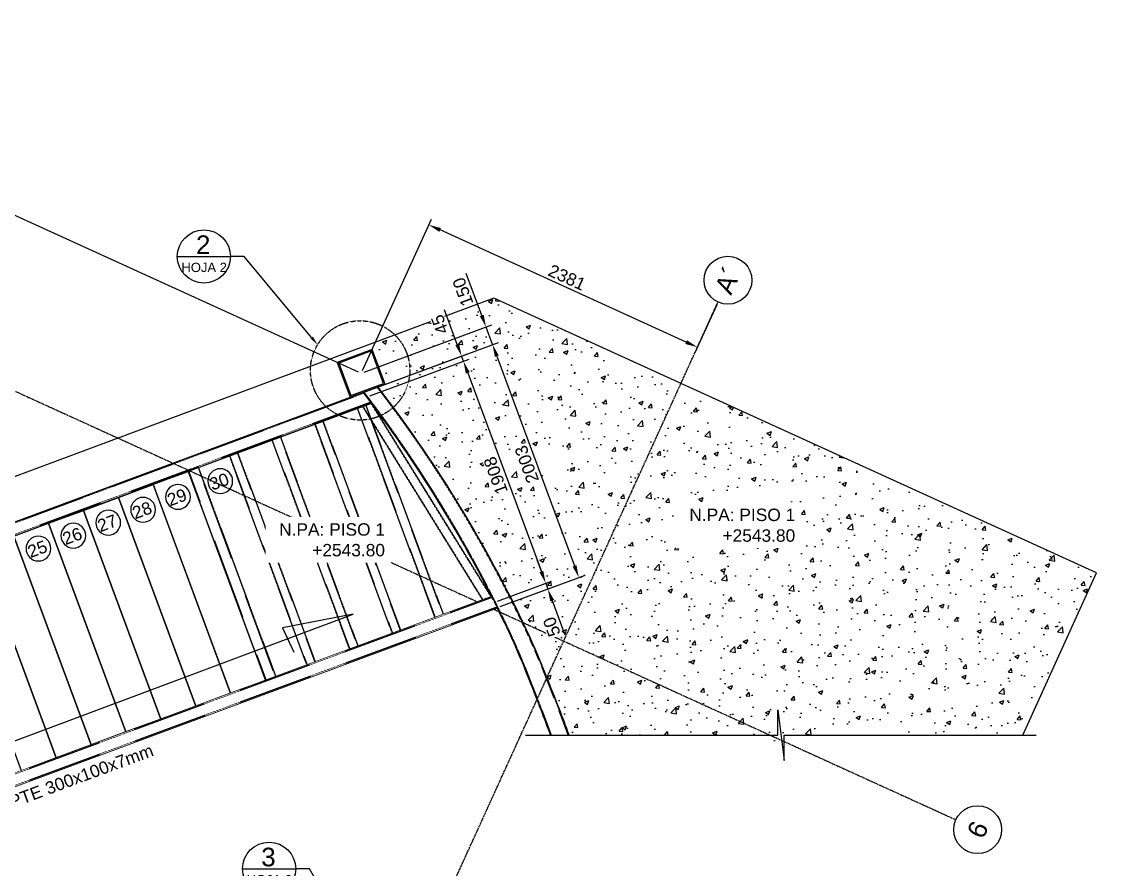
# Model space of a CAD drawing. Header units: millimetres. Extents: x -1367288 to 157996, y -18171 to 61708.
# Drawn here: x 4703 to 13536, y 30287 to 37118 of the extents above; entities that cross this region are included whole.
import ezdxf
from ezdxf import colors
from ezdxf.entities.mleader import LeaderData, LeaderLine
from ezdxf.enums import TextEntityAlignment as Align
from ezdxf.math import Vec2, Vec3

# ---------------------------------------------------------------- set-up
doc = ezdxf.new("R2010")
doc.units = ezdxf.units.MM
doc.header["$LTSCALE"] = 0.3
doc.set_wipeout_variables(frame=1)
doc.linetypes.add('CENTER', pattern=[50.8, 31.75, -6.35, 6.35, -6.35])
doc.linetypes.add('HIDDEN', pattern=[9.525, 6.35, -3.175])
for name, color, linetype in [('EE-5', 7, 'Continuous'), ('EE-TEXTO 1', 4, 'Continuous'), ('EE-TEXTO 2', 2, 'Continuous'), ('SIM-CONCRETO', 8, 'Continuous'), ('SIM-COTAS', 1, 'Continuous'), ('SIM-EJES', 8, 'CENTER'), ('SIM-OCULTOS', 8, 'HIDDEN'), ('SIM-PELDAÑOS', 5, 'Continuous'), ('SIM-PTE 300x1-4x150x3-8', 42, 'Continuous'), ('SIM-PTE 300x100x7', 213, 'Continuous'), ('SIM-PTE 300x300x10', 71, 'Continuous')]:
    doc.layers.add(name, color=color, linetype=linetype)
doc.styles.add('ARIAL EE', font='arial.ttf')
doc.styles.get("Standard").update_dxf_attribs({"font": 'arial.ttf'})
doc.dimstyles.new('EE 1_STANDAR', dxfattribs={"dimtxt": 2, "dimasz": 2, "dimexe": 1, "dimexo": 0.5, "dimgap": 0.5, "dimtad": 1, "dimdec": 0, "dimdsep": 46, "dimtxsty": 'ARIAL EE', "dimcen": 1.5, "dimclrd": 256, "dimclre": 256, "dimclrt": 2, "dimadec": 0, "dimazin": 0, "dimtfac": 1, "dimtdec": 0, "dimtix": 1, "dimtmove": 0, "dimatfit": 2, "dimfxl": 1, "dimlwd": -1, "dimlwe": -1, "dimarcsym": 0})

# ---------------------------------------------------------------- blocks, each defined once
blk = doc.blocks.new('*D91')
at = {"layer": 'SIM-COTAS', "transparency": 16777216}
for p, q in [((7416.8, 34294.7), (1218.3, 37117.6)), ((771.4, 36015.7), (1222.3, 37005.8)), ((375.1, 36086.3), (775.5, 35904))]:
    blk.add_line(p, q, dxfattribs=at)
for points in [[(1207.2, 37012.7), (1237.5, 36998.9), (1263.8, 37096.8)], [(756.3, 36022.7), (786.6, 36008.8), (730, 35924.7)]]:
    blk.add_solid(points, dxfattribs=at)
at = {"layer": 'SIM-COTAS', "color": 2, "transparency": 16777216, "insert": (927.7, 36542.3), "char_height": 100, "attachment_point": 5, "rotation": 65.51468, "style": 'ARIAL EE'}
blk.add_mtext('1288', dxfattribs=at)
blk = doc.blocks.new('*D92')
at = {"layer": 'SIM-COTAS', "transparency": 16777216}
for p, q in [((7449.9, 34307), (8005.4, 35526.8)), ((10060.1, 34536.1), (8075.7, 35439.9)), ((10306.8, 34836.3), (10130.4, 34449.1))]:
    blk.add_line(p, q, dxfattribs=at)
for points in [[(8082.6, 35455), (8068.8, 35424.7), (7984.7, 35481.3)], [(10067.1, 34551.3), (10053.2, 34520.9), (10151.2, 34494.6)]]:
    blk.add_solid(points, dxfattribs=at)
at = {"layer": 'SIM-COTAS', "color": 2, "transparency": 16777216, "insert": (9099.4, 35057.2), "char_height": 100, "attachment_point": 5, "rotation": 335.51468, "style": 'ARIAL EE'}
blk.add_mtext('2381', dxfattribs=at)
blk = doc.blocks.new('*D96')
at = {"layer": 'SIM-COTAS', "transparency": 16777216}
for p, q in [((7361.8, 34095.3), (8545.5, 34533.8)), ((8533.3, 34422.7), (9159.9, 32731.6)), ((8561.5, 32403.3), (9241.5, 32655.2))]:
    blk.add_line(p, q, dxfattribs=at)
for points in [[(8517.7, 34416.9), (8549, 34428.5), (8498.6, 34516.5)], [(9144.2, 32725.8), (9175.5, 32737.4), (9194.6, 32637.9)]]:
    blk.add_solid(points, dxfattribs=at)
at = {"layer": 'SIM-COTAS', "color": 2, "transparency": 16777216, "insert": (8775.2, 33550.7), "char_height": 100, "attachment_point": 5, "rotation": 110.32927, "style": 'ARIAL EE', "bg_fill": 3, "box_fill_scale": 1.1, "bg_fill_color": 256, "bg_fill_true_color": 13158600, "bg_fill_transparency": 0}
blk.add_mtext('2003', dxfattribs=at)
blk = doc.blocks.new('*D110')
at = {"layer": 'SIM-COTAS', "transparency": 16777216}
for p, q in [((8213.9, 34517.6), (8110.3, 34797.1)), ((7361.8, 34095.3), (8295.5, 34441.2)), ((7509.9, 34102.1), (8311.1, 34399)), ((8264.3, 34381.6), (8248.6, 34423.8)), ((8299, 34287.8), (8333.7, 34194.1))]:
    blk.add_line(p, q, dxfattribs=at)
for points in [[(8198.2, 34511.8), (8229.5, 34523.4), (8248.6, 34423.8)], [(8283.4, 34282), (8314.6, 34293.6), (8264.3, 34381.6)]]:
    blk.add_solid(points, dxfattribs=at)
at = {"layer": 'SIM-COTAS', "color": 2, "transparency": 16777216, "insert": (8073.6, 34677.9), "char_height": 100, "attachment_point": 5, "rotation": 110.32927, "style": 'ARIAL EE', "bg_fill": 3, "box_fill_scale": 1.1, "bg_fill_color": 256, "bg_fill_true_color": 13158600, "bg_fill_transparency": 0}
blk.add_mtext('45', dxfattribs=at)
blk = doc.blocks.new('*D111')
at = {"layer": 'SIM-COTAS', "transparency": 16777216}
for p, q in [((7509.9, 34102.1), (8311.1, 34399)), ((8299, 34287.8), (8892.5, 32685.9)), ((8538.2, 32448), (8974.1, 32609.5))]:
    blk.add_line(p, q, dxfattribs=at)
for points in [[(8283.4, 34282), (8314.6, 34293.6), (8264.3, 34381.6)], [(8876.9, 32680.1), (8908.1, 32691.7), (8927.2, 32592.1)]]:
    blk.add_solid(points, dxfattribs=at)
at = {"layer": 'SIM-COTAS', "color": 2, "transparency": 16777216, "insert": (8524.4, 33460.4), "char_height": 100, "attachment_point": 5, "rotation": 110.32927, "style": 'ARIAL EE', "bg_fill": 3, "box_fill_scale": 1.1, "bg_fill_color": 256, "bg_fill_true_color": 13158600, "bg_fill_transparency": 0}
blk.add_mtext('1908', dxfattribs=at)
blk = doc.blocks.new('*D112')
at = {"layer": 'SIM-COTAS', "transparency": 16777216}
for p, q in [((8892.5, 32685.9), (8857.8, 32779.7)), ((8538.2, 32448), (8974.1, 32609.5)), ((8927.2, 32592.1), (8944.6, 32545.2)), ((8561.5, 32403.3), (8991.5, 32562.6)), ((8979.4, 32451.5), (9081.1, 32176.8))]:
    blk.add_line(p, q, dxfattribs=at)
for points in [[(8876.9, 32680.1), (8908.1, 32691.7), (8927.2, 32592.1)], [(8963.7, 32445.7), (8995, 32457.3), (8944.6, 32545.2)]]:
    blk.add_solid(points, dxfattribs=at)
at = {"layer": 'SIM-COTAS', "color": 2, "transparency": 16777216, "insert": (8976.3, 32240.8), "char_height": 100, "attachment_point": 5, "rotation": 110.32927, "style": 'ARIAL EE', "bg_fill": 3, "box_fill_scale": 1.1, "bg_fill_color": 256, "bg_fill_true_color": 13158600, "bg_fill_transparency": 0}
blk.add_mtext('50', dxfattribs=at)
blk = doc.blocks.new('*D113')
at = {"layer": 'SIM-COTAS', "transparency": 16777216}
for p, q in [((8411.7, 34751.1), (8286.2, 35089.8)), ((7463, 34293), (8493.3, 34674.7)), ((8498.6, 34516.5), (8446.4, 34657.3)), ((7361.8, 34095.3), (8545.5, 34533.8)), ((8533.3, 34422.7), (8568.1, 34328.9))]:
    blk.add_line(p, q, dxfattribs=at)
for points in [[(8396, 34745.3), (8427.3, 34756.9), (8446.4, 34657.3)], [(8517.7, 34416.9), (8549, 34428.5), (8498.6, 34516.5)]]:
    blk.add_solid(points, dxfattribs=at)
at = {"layer": 'SIM-COTAS', "color": 2, "transparency": 16777216, "insert": (8260.2, 34940.9), "char_height": 100, "attachment_point": 5, "rotation": 110.32927, "style": 'ARIAL EE', "bg_fill": 3, "box_fill_scale": 1.1, "bg_fill_color": 256, "bg_fill_true_color": 13158600, "bg_fill_transparency": 0}
blk.add_mtext('150', dxfattribs=at)
blk = doc.blocks.new('ITEM_1')
at = {"layer": 'EE-5'}
blk.add_circle((0, 0), 3.86, dxfattribs=at)
at = {"layer": 'EE-TEXTO 1', "style": 'ARIAL EE', "flags": 4}
blk.add_attdef('EJE', text='', height=3, dxfattribs=at).set_placement((0, 0), align=Align.MIDDLE_CENTER)
blk = doc.blocks.new('PELDAÑOS')
at = {"layer": 'EE-5'}
blk.add_circle((0, 0), 2, dxfattribs=at)
at = {"layer": 'EE-TEXTO 1', "style": 'ARIAL EE', "flags": 4}
blk.add_attdef('PELDAÑO', text='', height=2, dxfattribs=at).set_placement((0, 0), align=Align.MIDDLE_CENTER)
blk = doc.blocks.new('*D177')
at = {"layer": 'SIM-COTAS', "transparency": 16777216}
for p, q in [((620.2, 31913.8), (-1272, 31211.6)), ((1360.5, 27549.1), (-614.3, 27549))]:
    blk.add_line(p, q, dxfattribs=at)
blk.add_arc((-11143.8, 27548.5), 10579.5, 0.54435, 19.81663, dxfattribs=at)
for points in [[(-1206.5, 31129.4), (-1175.1, 31140.8), (-1225.1, 31229)], [(-548.1, 27649.1), (-581.5, 27649), (-564.3, 27549)]]:
    blk.add_solid(points, dxfattribs=at)
at = {"layer": 'SIM-COTAS', "color": 2, "transparency": 16777216, "insert": (-656, 29431.9), "char_height": 100, "attachment_point": 5, "rotation": 280.18049, "style": 'ARIAL EE'}
blk.add_mtext('20°', dxfattribs=at)
blk = doc.blocks.new('*D228')
at = {"layer": 'SIM-COTAS', "color": 2, "transparency": 16777216, "insert": (4803.5, 30896.8), "char_height": 100, "attachment_point": 5, "rotation": 20.31757, "style": 'ARIAL EE', "bg_fill": 3, "box_fill_scale": 1.1, "bg_fill_color": 256, "bg_fill_true_color": 13158600, "bg_fill_transparency": 0}
blk.add_mtext('GUALDERA PTE 300x100x7mm', dxfattribs=at)
blk = doc.blocks.new('ITEM DETALLE')
at = {"color": 7, "transparency": 16777216}
blk.add_wipeout([(0, 4.29), (-0.84, 4.2), (-1.64, 3.96), (-2.38, 3.56), (-3.03, 3.03), (-3.56, 2.38), (-3.96, 1.64), (-4.2, 0.84), (-4.29, 0), (-4.2, -0.84), (-3.96, -1.64), (-3.56, -2.38), (-3.03, -3.03), (-2.38, -3.56), (-1.64, -3.96), (-0.84, -4.2), (0, -4.29), (0.84, -4.2), (1.64, -3.96), (2.38, -3.56), (3.03, -3.03), (3.56, -2.38), (3.96, -1.64), (4.2, -0.84), (4.29, 0), (4.2, 0.84), (3.96, 1.64), (3.56, 2.38), (3.03, 3.03), (2.38, 3.56), (1.64, 3.96), (0.84, 4.2)], dxfattribs=at)
at = {"layer": 'EE-5', "color": 7, "transparency": 16777216}
blk.add_line((-4.29, 0), (4.29, 0), dxfattribs=at)
blk.add_circle((0, 0), 4.29, dxfattribs=at)
at = {"layer": 'EE-TEXTO 1', "color": 4, "transparency": 16777216, "style": 'ARIAL EE'}
blk.add_attdef('X', text='', height=3, dxfattribs=at).set_placement((-0.11, 1.9), align=Align.MIDDLE_CENTER)
at = {"layer": 'EE-TEXTO 2', "color": 2, "transparency": 16777216, "style": 'ARIAL EE'}
blk.add_attdef('###', text='', height=1.5, dxfattribs=at).set_placement((0.04, -1.76), align=Align.MIDDLE_CENTER)

msp = doc.modelspace()

# ---------------------------------------------------------------- hatches: boundary and pattern name
at = {"layer": 'SIM-CONCRETO'}
h = msp.add_hatch(dxfattribs=at)
h.set_pattern_fill('AR-CONC', color=256, scale=2)
h.set_pattern_definition([(50, (-7559.66, 17102.76), (364.3693, -31.8782), [38.1, -419.1]), (355, (-7559.66, 17102.76), (-70.487, 382.1137), [30.48, -335.281]), (100.4514, (-7529.3, 17100.1), (293.8825, 350.2355), [32.38, -356.1805]), (46.1842, (-7559.66, 17204.36), (542.158, -84.085), [57.15, -628.65]), (96.6356, (-7514.5, 17197.35), (474.808, 494.852), [48.57, -534.271]), (351.1842, (-7559.66, 17204.36), (474.808, 494.852), [45.72, -502.92]), (21, (-7508.86, 17178.96), (303.2288, -204.5304), [38.1, -419.1]), (326, (-7508.86, 17178.96), (123.604, 368.376), [30.48, -335.28]), (71.4514, (-7483.6, 17161.9), (426.833, 163.8455), [32.38, -356.18]), (37.5, (-7559.66, 17102.76), (6.1772, 169.1101), [0, -331.216, 0, -340.36, 0, -336.55]), (7.5, (-7559.66, 17102.76), (133.6393, 200.3611), [0, -194.056, 0, -323.596, 0, -128.27]), (327.5, (-7672.94, 17102.76), (271.1812, -11.4575), [0, -127, 0, -396.24, 0, -525.78]), (317.5, (-7723.74, 17102.76), (296.2584, 50.853), [0, -165.1, 0, -263.144, 0, -373.38])])
edge = h.paths.add_edge_path()
edge.add_line((10017.9, 34202.1), (8507.9, 34889.8))
edge.add_line((8507.9, 34889.8), (7512.2, 34519.1))
edge.add_line((7512.2, 34519.1), (7632.6, 34195.6))
edge.add_line((7632.6, 34195.6), (7574, 34173.9))
edge.add_arc((-1212.8, 27461.1), 11057.6, 24.48342, 37.37846, ccw=False)
edge.add_line((8850.5, 32043.7), (10017.9, 34202.1))
edge = h.paths.add_edge_path(flags=17)
edge.add_line((9116.4, 31367.3), (10579.4, 31367.3))
edge.add_line((10579.4, 31367.3), (8850.5, 32043.7))
edge.add_line((8850.5, 32043.7), (8864.7, 32010.6))
edge.add_arc((-10291.3, 24145.1), 20707.9, 20.41174, 22.32319, ccw=False)
h.paths.add_polyline_path([(10849.5, 31163.5), (10849.5, 31254.8), (10837.7, 31259.7)])
h.paths.add_polyline_path([(10849.5, 31254.8), (10849.5, 31367.3), (12774.1, 31367.3), (13369.9, 32675.6), (10017.9, 34202.1), (8850.5, 32043.7)])

# ---------------------------------------------------------------- linework, layer by layer
for points in [[(12774.1, 31367.3), (13369.9, 32675.6), (8507.9, 34889.8), (8507.9, 34889.8), (7512.2, 34519.1)], [(7512.2, 34519.1), (-742.2, 31446), (-234.1, 27523.3), (1085.5, 27523.3)]]:
    msp.add_lwpolyline(points, dxfattribs=at)
at = {"layer": 'SIM-COTAS'}
for points in [[(6930.4, 29465.5), (2799.7, 29465.5), (2417.3, 30487.4), (7373.9, 32342.1), (6805.9, 32231.3), (6895.5, 32036.1)], [(8765.8, 31367.3), (10799.5, 31367.3), (10799.5, 31571), (10849.5, 31163.5), (10849.5, 31367.3), (12883.2, 31367.3)]]:
    msp.add_lwpolyline(points, dxfattribs=at)
at = {"layer": 'SIM-EJES'}
for p, q in [((352.4, 36096.7), (12235.3, 30685)), ((5205.3, 23634.7), (10317.1, 34859.1))]:
    msp.add_line(p, q, dxfattribs=at)
at = {"layer": 'SIM-PELDAÑOS', "elevation": 4}
msp.add_lwpolyline([(6667.7, 31809.3), (8491.9, 32484.2, 0.043548), (7523.6, 34043.2), (6043.2, 33493.9), (6667.7, 31809.3)], format="xyb", dxfattribs=at)
msp.add_lwpolyline([(6667.9, 31808.8), (6386.5, 31704.7), (5761.9, 33389.8), (6043.2, 33494)], close=True, dxfattribs=at)
at = {"layer": 'SIM-PELDAÑOS'}
for points, elevation in [([(6386.5, 31704.7), (6105.3, 31601.2), (5481.6, 33283.6), (5762.9, 33387.9), (6386.5, 31704.7)], 4), ([(6104.7, 31600.9), (5824, 31497), (5200.3, 33179.4), (5481.6, 33283.6), (6105, 31601.1)], 3.9), ([(5823.4, 31496.7), (5542.6, 31392.8), (4919, 33075.2), (5200.3, 33179.4), (5823.7, 31496.9)], 3.7), ([(5542, 31392.5), (5261.3, 31288.5), (4637.7, 32971), (4919, 33075.2), (5542.4, 31392.7)], 3.5), ([(5260.7, 31288.3), (4980, 31184.3), (4356.4, 32866.7), (4637.7, 32971), (5261, 31288.4)], 3.3), ([(4979.4, 31184), (4698.7, 31080.1), (4075, 32762.5), (4356.4, 32866.7), (4979.7, 31184.2)], 3.2)]:
    msp.add_lwpolyline(points, dxfattribs=dict(at, elevation=elevation))
at = {"layer": 'SIM-PTE 300x300x10', "extrusion": (0.007079, 0.001275, 0.999974), "elevation": 94.7}
for points in [[(7351.1, 34091.3), (7632.3, 34196), (7527.6, 34477.1), (7246.5, 34372.5)], [(7357, 34104.2), (7619.4, 34201.8), (7521.7, 34464.2), (7259.3, 34366.6)]]:
    msp.add_lwpolyline(points, close=True, dxfattribs=at)

# ---------------------------------------------------------------- block references
ref = msp.add_blockref('PELDAÑOS', (6302.9, 33415.1, 6.2), dxfattribs=dict(xscale=-50.00000000000001, yscale=50, zscale=50, rotation=20.3292838123346))
ref.add_attrib('PELDAÑO', '30', dxfattribs={"layer": 'EE-TEXTO 1', "height": 100, "rotation": 20.32928, "style": 'ARIAL EE'}).set_placement((6294.3, 33411.9, 6.2), align=Align.MIDDLE_CENTER)
ref = msp.add_blockref('PELDAÑOS', (5961.8, 33288.1, 6.2), dxfattribs=dict(xscale=-50.00000000000001, yscale=50, zscale=50, rotation=20.3292838123346))
ref.add_attrib('PELDAÑO', '29', dxfattribs={"layer": 'EE-TEXTO 1', "height": 100, "rotation": 20.32928, "style": 'ARIAL EE'}).set_placement((5953.3, 33284.9, 6.2), align=Align.MIDDLE_CENTER)
ref = msp.add_blockref('PELDAÑOS', (5680.8, 33184, 6.2), dxfattribs=dict(xscale=-50.00000000000001, yscale=50, zscale=50, rotation=20.3292838123346))
ref.add_attrib('PELDAÑO', '28', dxfattribs={"layer": 'EE-TEXTO 1', "height": 100, "rotation": 20.32928, "style": 'ARIAL EE'}).set_placement((5672.3, 33180.8, 6.2), align=Align.MIDDLE_CENTER)
ref = msp.add_blockref('PELDAÑOS', (5399.5, 33079.8, 6), dxfattribs=dict(xscale=-50.00000000000001, yscale=50, zscale=50, rotation=20.3292838123346))
ref.add_attrib('PELDAÑO', '27', dxfattribs={"layer": 'EE-TEXTO 1', "height": 100, "rotation": 20.32928, "style": 'ARIAL EE'}).set_placement((5391, 33076.5, 6), align=Align.MIDDLE_CENTER)
ref = msp.add_blockref('PELDAÑOS', (5118.2, 32975.5, 5.9), dxfattribs=dict(xscale=-50.00000000000001, yscale=50, zscale=50, rotation=20.3292838123346))
ref.add_attrib('PELDAÑO', '26', dxfattribs={"layer": 'EE-TEXTO 1', "height": 100, "rotation": 20.32928, "style": 'ARIAL EE'}).set_placement((5109.6, 32972.3, 5.9), align=Align.MIDDLE_CENTER)
ref = msp.add_blockref('PELDAÑOS', (4836.9, 32871.3, 5.7), dxfattribs=dict(xscale=-50.00000000000001, yscale=50, zscale=50, rotation=20.3292838123346))
ref.add_attrib('PELDAÑO', '25', dxfattribs={"layer": 'EE-TEXTO 1', "height": 100, "rotation": 20.32928, "style": 'ARIAL EE'}).set_placement((4828.3, 32868.1, 5.7), align=Align.MIDDLE_CENTER)
at = {"layer": 'SIM-COTAS'}
ref = msp.add_blockref('ITEM_1', (10397.1, 35034.6), dxfattribs=dict(at, xscale=50, yscale=50, zscale=50, rotation=245.5146799781255))
ref.add_attrib('EJE', 'A´', dxfattribs={"layer": 'EE-TEXTO 1', "height": 150, "rotation": 65.51468, "style": 'ARIAL EE', "flags": 4}).set_placement((10397, 35034.6), align=Align.MIDDLE_CENTER)
ref = msp.add_blockref('ITEM_1', (12410.8, 30605.1), dxfattribs=dict(at, xscale=50, yscale=50, zscale=50, rotation=245.5146799781255))
ref.add_attrib('EJE', '6', dxfattribs={"layer": 'EE-TEXTO 1', "height": 150, "rotation": 65.51468, "style": 'ARIAL EE', "flags": 4}).set_placement((12410.7, 30605.1), align=Align.MIDDLE_CENTER)

# ---------------------------------------------------------------- dimensions: what is measured, and where the dimension line sits
for base, p1, angle, picture, middle in [((1263.8, 37096.8), (352.4, 36096.7), 65.51468, '*D91', (927.7, 36542.3)), ((7984.7, 35481.3), (10317.1, 34859.1), 335.51468, '*D92', (9099.4, 35057.2))]:
    dim = msp.add_linear_dim(base=base, p1=p1, p2=(7439.5, 34284.3, -1.7), angle=angle, dimstyle='EE 1_STANDAR', dxfattribs=at)
    dim.commit()
    dim.dimension.update_dxf_attribs({"geometry": picture, "text_midpoint": middle})

# ---------------------------------------------------------------- leaders
ml = msp.add_multileader_block('Standard', dxfattribs=at)
ml.set_content('ITEM DETALLE', color=256, scale=50)
ml.set_attribute('X', '2', width=0)
ml.set_attribute('###', 'HOJA 2', width=0)
ml.set_leader_properties(color=256)
ml.build(insert=Vec2(0, 0))
ml.multileader.update_dxf_attribs({"arrow_head_size": 75, "scale": 50})
ctx = ml.context
ctx.base_point, ctx.scale, ctx.char_height, ctx.arrow_head_size, ctx.landing_gap_size, ctx.plane_origin = Vec3(5956.9, 35226.3), 50, 200, 75, 100, Vec3(6119.3, 35515.3)
notes = []
notes.append((ctx, [(1, (1, 1, 0), (6495.8, 35226.3), (-1, 0), 110.4, [(0, [(7088, 34514.8)], 0, [])])]))
ctx.block.insert = Vec3(6171.1, 35226.3)
for ctx, leaders in notes:
    for number, flags, end, landing, length, lines in leaders:
        leader = LeaderData()
        leader.index, (leader.has_last_leader_line, leader.has_dogleg_vector, leader.attachment_direction) = number, flags
        leader.last_leader_point, leader.dogleg_vector, leader.dogleg_length = Vec3(end), Vec3(landing), length
        for number, points, colour, breaks in lines:
            line = LeaderLine()
            line.index, line.vertices, line.color, line.breaks = number, Vec3.list(points), colors.encode_raw_color(colour), breaks
            leader.lines.append(line)
        ctx.leaders.append(leader)

# ---------------------------------------------------------------- next in the draw order: texts
at = {"layer": 'SIM-COTAS', "color": 2, "insert": (10939.8, 32925), "char_height": 100, "width": 912.831, "attachment_point": 9, "style": 'ARIAL EE', "bg_fill": 3, "box_fill_scale": 1.5, "bg_fill_color": 256, "bg_fill_transparency": 0}
msp.add_mtext('N.PA: PISO 1\\P+2543.80', dxfattribs=at)

# ---------------------------------------------------------------- next in the draw order: dimensions: what is measured, and where the dimension line sits
at = {"layer": 'SIM-COTAS'}
dim = msp.add_linear_dim(base=(9194.6, 32637.9, 0.7), p1=(7338.3, 34086.6, 5.5), p2=(8538.1, 32394.6, -2.2), angle=110.32927, dimstyle='EE 1_STANDAR', override={"dimtfill": 1}, dxfattribs=at)
dim.commit()
dim.dimension.update_dxf_attribs({"geometry": '*D96', "text_midpoint": (8775.2, 33550.7, 0.7)})

# ---------------------------------------------------------------- next in the draw order: dimensions: what is measured, and where the dimension line sits
dim = msp.add_linear_dim(base=(8264.3, 34381.6), p1=(7338.3, 34086.6, 5.5), p2=(7486.5, 34093.4, -0.9), angle=110.32927, dimstyle='EE 1_STANDAR', override={"dimtfill": 1}, dxfattribs=at)
dim.commit()
dim.dimension.update_dxf_attribs({"geometry": '*D110', "text_midpoint": (8144.7, 34704.2), "dimtype": 160})

# ---------------------------------------------------------------- next in the draw order: dimensions: what is measured, and where the dimension line sits
dim = msp.add_linear_dim(base=(8927.2, 32592.1), p1=(7486.5, 34093.4, -0.9), p2=(8514.8, 32439.3, 0.8), angle=110.32927, dimstyle='EE 1_STANDAR', override={"dimtfill": 1}, dxfattribs=at)
dim.commit()
dim.dimension.update_dxf_attribs({"geometry": '*D111', "text_midpoint": (8524.4, 33460.4)})

# ---------------------------------------------------------------- next in the draw order: dimensions: what is measured, and where the dimension line sits
for base, p1, p2, picture, middle in [((8446.4, 34657.3), (7338.3, 34086.6, 5.5), (7439.5, 34284.3, -1.7), '*D113', (8331.6, 34967.3)), ((8944.6, 32545.2), (8514.8, 32439.3, 0.8), (8538.1, 32394.6, 0.8), '*D112', (9047.6, 32267.3))]:
    dim = msp.add_linear_dim(base=base, p1=p1, p2=p2, angle=110.32927, dimstyle='EE 1_STANDAR', override={"dimtfill": 1}, dxfattribs=at)
    dim.commit()
    dim.dimension.update_dxf_attribs({"geometry": picture, "text_midpoint": middle, "dimtype": 160})

# ---------------------------------------------------------------- next in the draw order: linework, layer by layer
at = {"layer": 'SIM-OCULTOS', "extrusion": (-0.000206347, 0.000421745, 1), "elevation": 16}
for points in [[(8418.3, 32456.9), (8490, 32483.5), (7522.7, 34042.8), (7451, 34016.2)], [(7520.1, 34041.3), (7453.7, 34017.2), (8421, 32457.9), (8487.3, 32482.4)]]:
    msp.add_lwpolyline(points, close=True, dxfattribs=at)
at = {"layer": 'SIM-OCULTOS'}
msp.add_circle((7430.8, 34307.7, 5.6), 400.5, dxfattribs=at)

# ---------------------------------------------------------------- next in the draw order: dimensions: what is measured, and where the dimension line sits
at = {"layer": 'SIM-COTAS'}
dim = msp.add_angular_dim_2l(base=(-638.5, 28799), line1=((7246.6, 34372.6, 5.5), (643.7, 31922.5, -1.2)), line2=((1385.5, 27549.1, 0.6), (9677.6, 27549.5, 0.6)), dimstyle='EE 1_STANDAR', override={"dimscale": 0}, dxfattribs=at)
dim.commit()
dim.dimension.update_dxf_attribs({"geometry": '*D177', "text_midpoint": (-656, 29431.9)})

# ---------------------------------------------------------------- next in the draw order: dimensions: what is measured, and where the dimension line sits
dim = msp.add_aligned_dim(p1=(994, 29601.4, 1.7), p2=(8538.1, 32394.6, 3.1), distance=-184.7, text='GUALDERA PTE 300x100x7mm', dimstyle='EE 1_STANDAR', override={"dimse1": 1, "dimse2": 1, "dimsd1": 1, "dimsd2": 1, "dimtfill": 1}, dxfattribs=at)
dim.commit()
dim.dimension.update_dxf_attribs({"geometry": '*D228', "text_midpoint": (4803.5, 30896.8)})

# ---------------------------------------------------------------- next in the draw order: linework, layer by layer
at = {"layer": 'SIM-OCULTOS', "elevation": 0.8}
for points in [[(8973.4, 31367.3, 0.008048), (8814.1, 31781.8, 0.021919), (8589.6, 32300.7, 0.051076), (7462.6, 34132.8)], [(9109.4, 31367.3, 0.008048), (8950.1, 31781.8, 0.021919), (8725.6, 32300.7, 0.052255), (7568.4, 34172.2)]]:
    msp.add_lwpolyline(points, format="xyb", dxfattribs=at)
at = {"layer": 'SIM-OCULTOS', "elevation": 4}
for points in [[(8034.5, 32311), (8104.8, 32337.1), (7478.9, 34026.4), (7408.6, 34000.3)], [(7476.1, 34025.3), (7411.4, 34001.3), (8037.3, 32312), (8102, 32336)], [(7690.2, 32183.3), (7760.5, 32209.4), (7134.6, 33898.7), (7064.3, 33872.6)], [(7131.8, 33897.6), (7067.1, 33873.6), (7693, 32184.4), (7757.7, 32208.3)], [(7345.9, 32055.6), (7416.3, 32081.7), (6790.4, 33771), (6720, 33744.9)], [(6787.6, 33769.9), (6722.9, 33745.9), (7348.7, 32056.7), (7413.4, 32080.6)], [(7001.7, 31927.9), (7072, 31954), (6446.1, 33643.3), (6375.8, 33617.2)], [(6443.3, 33642.3), (6378.6, 33618.2), (7004.5, 31929), (7069.2, 31952.9)]]:
    msp.add_lwpolyline(points, close=True, dxfattribs=at)
at = {"layer": 'SIM-PTE 300x1-4x150x3-8', "elevation": 0.8}
for points in [[(8966.4, 31367.3, 0.008048), (8807.1, 31781.8, 0.021919), (8582.6, 32300.7, 0.051015), (7457.2, 34130.8)], [(9116.4, 31367.3, 0.008048), (8957.1, 31781.8, 0.021919), (8732.6, 32300.7, 0.052316), (7573.8, 34174.2)]]:
    msp.add_lwpolyline(points, format="xyb", dxfattribs=at)
at = {"layer": 'SIM-PTE 300x100x7', "extrusion": (-0.000170686, -3.0585e-05, 1), "elevation": 0.7}
msp.add_lwpolyline([(994, 29601.4), (8538.1, 32394.6), (8491.9, 32484.2), (977.1, 29701.7)], close=True, dxfattribs=at)

# ---------------------------------------------------------------- next in the draw order: leaders
at = {"layer": 'SIM-COTAS', "linetype": 'Continuous'}
ml = msp.add_multileader_mtext('Standard', dxfattribs=at)
ml.set_content('{\\C2;VIGA ARMADA TIPO1}', color=256)
ml.set_leader_properties()
ml.build(insert=Vec2(0, 0))
ml.multileader.update_dxf_attribs({"dogleg_length": 0.0025, "arrow_head_size": 100, "scale": 50})
ctx = ml.context
ctx.base_point, ctx.scale, ctx.char_height, ctx.arrow_head_size, ctx.landing_gap_size, ctx.plane_origin = Vec3(22549.6, 33433.5), 50, 100, 100, 50, Vec3(19214.7, 19055.5)
ctx.text_align_type = 2
notes = []
notes.append((ctx, [(1, (1, 1, 0), (23811.7, 33433.5), (-1, 0), 192.2, [(0, [(23809.3, 32167.1)], 0, [])])]))
ctx.mtext.insert, ctx.mtext.width, ctx.mtext.defined_height, ctx.mtext.alignment, ctx.mtext.flow_direction = Vec3(23569.5, 33484.4), 1279.778, 411.1, 3, 5
ml = msp.add_multileader_mtext('Standard', dxfattribs=at)
ml.set_content('{\\C2;VIGA ARMADA TIPO1}', color=256)
ml.set_leader_properties()
ml.build(insert=Vec2(0, 0))
ml.multileader.update_dxf_attribs({"dogleg_length": 0.0025, "arrow_head_size": 100, "scale": 50})
ctx = ml.context
ctx.base_point, ctx.scale, ctx.char_height, ctx.arrow_head_size, ctx.landing_gap_size, ctx.plane_origin = Vec3(44807.3, 33355), 50, 100, 100, 50, Vec3(41472.4, 19070.8)
ctx.text_align_type = 2
notes.append((ctx, [(1, (1, 1, 0), (46069.4, 33355), (-1, 0), 192.2, [(0, [(46069.4, 32263.1)], 0, [])])]))
ctx.mtext.insert, ctx.mtext.width, ctx.mtext.defined_height, ctx.mtext.alignment, ctx.mtext.flow_direction = Vec3(45827.2, 33405.8), 1279.778, 411.1, 3, 5
for ctx, leaders in notes:
    for number, flags, end, landing, length, lines in leaders:
        leader = LeaderData()
        leader.index, (leader.has_last_leader_line, leader.has_dogleg_vector, leader.attachment_direction) = number, flags
        leader.last_leader_point, leader.dogleg_vector, leader.dogleg_length = Vec3(end), Vec3(landing), length
        for number, points, colour, breaks in lines:
            line = LeaderLine()
            line.index, line.vertices, line.color, line.breaks = number, Vec3.list(points), colors.encode_raw_color(colour), breaks
            leader.lines.append(line)
        ctx.leaders.append(leader)

# ---------------------------------------------------------------- next in the draw order: texts
at = {"layer": 'SIM-COTAS', "color": 2, "insert": (7631.3, 32807.3), "char_height": 100, "width": 912.831, "attachment_point": 9, "style": 'ARIAL EE', "bg_fill": 3, "box_fill_scale": 1.5, "bg_fill_color": 256, "bg_fill_transparency": 0}
msp.add_mtext('N.PA: PISO 1\\P+2543.80', dxfattribs=at)

# ---------------------------------------------------------------- next in the draw order: wipeouts: each hides what was drawn before it
msp.add_wipeout([(977.1, 29701.7), (8491.9, 32484.2), (8538.1, 32394.6), (994, 29601.4)]).translate(0, 0, 3.1).dxf.layer = 'SIM-PTE 300x100x7'

# ---------------------------------------------------------------- next in the draw order: linework, layer by layer
at = {"layer": 'SIM-OCULTOS', "extrusion": (-0.000170686, -3.0585e-05, 1)}
for points, elevation in [([(673.6, 31508.7), (7516.3, 34052.8), (7461.8, 34124.9), (659.1, 31595.1)], -0.5), ([(992.8, 29608.4), (8534.9, 32400.9), (8495.1, 32477.9), (978.3, 29694.7)], 0.7)]:
    msp.add_lwpolyline(points, close=True, dxfattribs=dict(at, elevation=elevation))
at = {"layer": 'SIM-OCULTOS', "elevation": 6.4}
for points in [[(6668.9, 31806.4), (6753, 31837.6), (6127.1, 33527.5), (6042.7, 33496.2)], [(6122.8, 33526), (6046.9, 33497.8), (6672.6, 31807.8), (6748.8, 31836)]]:
    msp.add_lwpolyline(points, close=True, dxfattribs=at)
at = {"layer": 'SIM-PTE 300x100x7', "extrusion": (-0.000170686, -3.0585e-05, 1), "elevation": -0.5}
msp.add_lwpolyline([(674.8, 31501.7), (7523.6, 34043.2), (7457.3, 34130.7), (657.9, 31602.3)], close=True, dxfattribs=at)

# ---------------------------------------------------------------- next in the draw order: leaders
at = {"layer": 'SIM-COTAS', "linetype": 'Continuous'}
ml = msp.add_multileader_mtext('Standard', dxfattribs=at)
ml.set_content('{\\C2;ESCALERA PRINCIPAL}', color=256)
ml.set_leader_properties()
ml.build(insert=Vec2(0, 0))
ml.multileader.update_dxf_attribs({"dogleg_length": 0.0025, "arrow_head_size": 600, "scale": 300})
ctx = ml.context
ctx.base_point, ctx.scale, ctx.char_height, ctx.arrow_head_size, ctx.landing_gap_size, ctx.plane_origin = Vec3(110399.3, 33388), 300, 600, 600, 300, Vec3(111962.6, 19069.4)
ctx.text_align_type = 2
notes = []
notes.append((ctx, [(1, (1, 1, 0), (116559.7, 33388), (-1, 0), 1153.2, [(0, [(116559.7, 30570.8)], 0, [])])]))
ctx.mtext.insert, ctx.mtext.width, ctx.mtext.defined_height, ctx.mtext.alignment, ctx.mtext.flow_direction = Vec3(115106.4, 33693.1), 4941.314, 2466.6, 3, 5
at = {"layer": 'SIM-COTAS'}
ml = msp.add_multileader_block('Standard', dxfattribs=at)
ml.set_content('ITEM DETALLE', color=256, scale=50)
ml.set_attribute('X', '3', width=0)
ml.set_attribute('###', 'HOJA 2', width=0)
ml.set_leader_properties(color=256)
ml.build(insert=Vec2(0, 0))
ml.multileader.update_dxf_attribs({"arrow_head_size": 75, "scale": 50})
ctx = ml.context
ctx.base_point, ctx.scale, ctx.char_height, ctx.arrow_head_size, ctx.landing_gap_size, ctx.plane_origin = Vec3(6482.7, 30289.5, 2.9), 50, 200, 75, 100, Vec3(5306.8, 30103.5, 2.9)
notes.append((ctx, [(1, (1, 1, 0), (7021.6, 30289.5, 2.9), (-1, 0), 110.4, [(0, [(7141.8, 30085.9, 2.9)], 0, [])])]))
ctx.block.insert = Vec3(6697, 30289.5, 2.9)
for ctx, leaders in notes:
    for number, flags, end, landing, length, lines in leaders:
        leader = LeaderData()
        leader.index, (leader.has_last_leader_line, leader.has_dogleg_vector, leader.attachment_direction) = number, flags
        leader.last_leader_point, leader.dogleg_vector, leader.dogleg_length = Vec3(end), Vec3(landing), length
        for number, points, colour, breaks in lines:
            line = LeaderLine()
            line.index, line.vertices, line.color, line.breaks = number, Vec3.list(points), colors.encode_raw_color(colour), breaks
            leader.lines.append(line)
        ctx.leaders.append(leader)

doc.saveas('drawing.dxf')
